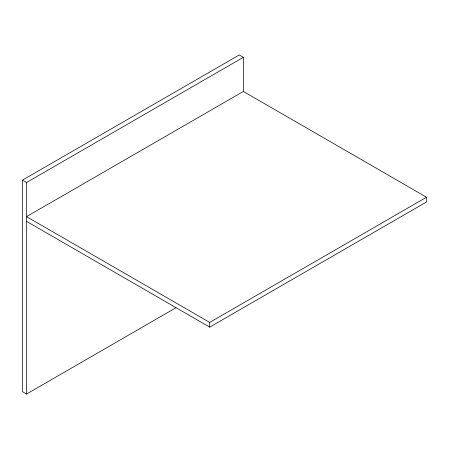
<?xml version="1.0" encoding="UTF-8"?>
<svg xmlns="http://www.w3.org/2000/svg" width="449" height="449" viewBox="0 0 449 449"><rect width="100%" height="100%" fill="white"/><g stroke="black" fill="none" stroke-linecap="round" stroke-linejoin="round"><path stroke-width="0.67" d="M175.946 307.773L26.542 394.037L22.45 391.674L22.45 180.144L239.272 54.963L243.364 57.326L243.364 91.647M22.45 180.144L26.542 182.507L243.364 57.326M426.55 197.223L243.364 91.461L26.542 216.643L209.728 322.404L426.55 197.223L426.55 201.949L209.728 327.13L26.542 221.368M209.728 322.404L209.728 327.13M26.542 182.507L26.542 394.037"/></g></svg>
